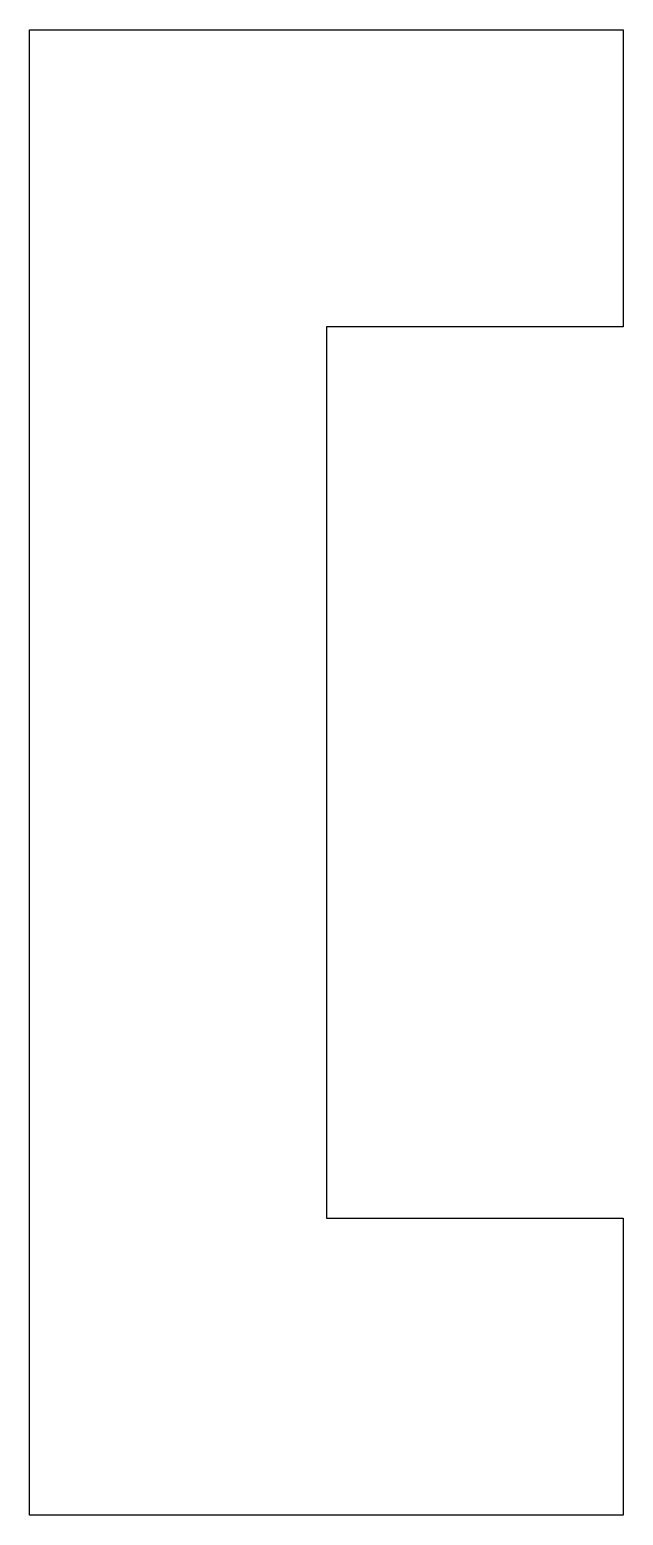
# Model space of a CAD drawing. Extents: x -364 to -238, y 31 to 56.
# Drawn here: x -363.95 to -353.95, y 30.68 to 55.68 of the extents above.
import ezdxf

# ---------------------------------------------------------------- set-up
doc = ezdxf.new("R2010")
doc.units = 0
doc.layers.add('MODELSKETCH_VISIBLE', color=7, linetype='CONTINUOUS')

msp = doc.modelspace()

# ---------------------------------------------------------------- linework, layer by layer
at = {"layer": 'MODELSKETCH_VISIBLE'}
for p, q in [((-363.949, 55.676), (-353.949, 55.676)), ((-363.949, 30.676), (-363.949, 55.676)), ((-353.949, 55.676), (-353.949, 50.676)), ((-353.949, 50.676), (-358.949, 50.676)), ((-358.949, 50.676), (-358.949, 35.676)), ((-358.949, 35.676), (-353.949, 35.676)), ((-353.949, 35.676), (-353.949, 30.676)), ((-353.949, 30.676), (-363.949, 30.676))]:
    msp.add_line(p, q, dxfattribs=at)

doc.saveas('drawing.dxf')
